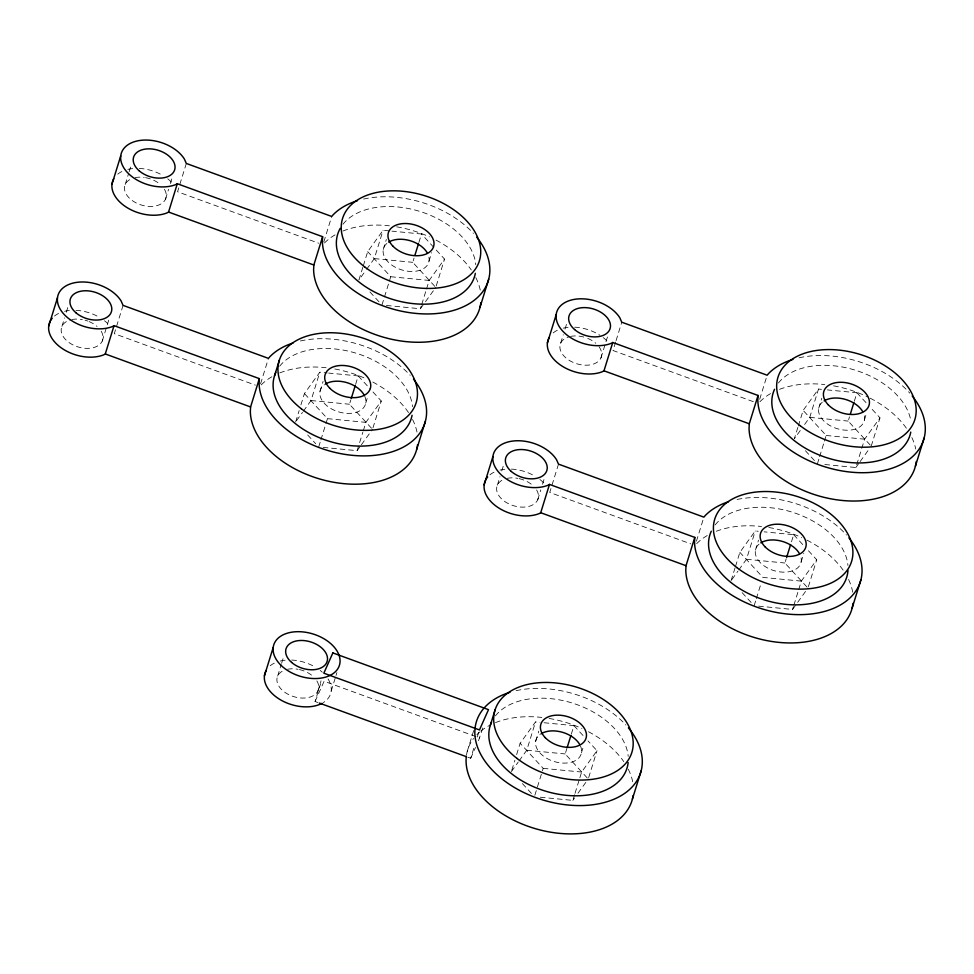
<?xml version="1.0" encoding="UTF-8"?>
<svg xmlns="http://www.w3.org/2000/svg" width="974" height="974" viewBox="0 0 974 974"><rect width="100%" height="100%" fill="white"/><g stroke="black" fill="none" stroke-linecap="round" stroke-linejoin="round"><path stroke-width="0.73" stroke-dasharray="4.87 3.65" d="M61.934 326.375L64.564 317.889M66.317 312.228L68.07 306.567M125.208 184.451L128.714 173.129M129.152 171.716L131.344 164.63M102.258 341.083L109.271 318.425M123.065 305.373L114.299 333.68L255.395 385.132M165.519 199.159L168.587 189.248M170.34 183.587L172.532 176.501M186.326 163.449L177.56 191.756L318.668 243.208M260.557 383.853L268.447 358.371M323.818 241.929L331.708 216.447M295.658 421.888L299.164 410.565M300.917 404.904L304.424 393.569L319.813 372.214L327.203 372.932M303.352 411.211L311.047 400.533L319.813 372.214M319.996 391.402L323.088 381.394M362.876 267.217L358.931 279.964L365.761 270.468M363.314 265.805L367.697 251.645L383.074 230.29L390.464 231.008M366.626 269.287L374.308 258.597L383.074 230.29M318.705 446.956L320.458 441.295M320.896 439.883L327.471 418.65L304.424 393.569M383.257 249.478L386.361 239.47M371.508 428.231L349.471 404.247L350.786 399.997M355.607 384.426L358.237 375.927L328.676 373.079M381.966 305.032L388.979 282.387M389.417 280.975L390.732 276.726L367.697 251.645M277.651 676.078L281.157 664.755M281.596 663.343L283.787 656.257M365.713 403.175L367.928 396.028M434.781 286.307L412.733 262.323L414.047 258.073M418.869 242.502L421.498 234.004L391.938 231.142M323.137 447.395L357.129 450.682L362.827 432.273M363.265 430.861L365.895 422.363L381.272 401.008L371.264 390.111M372.957 427.903L381.272 401.008M428.974 261.251L431.64 252.668M386.41 305.459L420.403 308.758L421.279 305.921M421.718 304.509L426.088 290.349M426.527 288.937L429.157 280.439L444.546 259.084L421.498 234.004M436.218 285.979L444.546 259.084M317.974 690.785L321.043 680.875M317.926 702.546L315.065 701.511L321.639 680.278M331.209 691.029L335.592 676.869M336.03 675.457L336.907 672.62M497.373 485.137L500.003 476.639M501.756 470.978L503.948 463.904M560.647 343.213L563.276 334.715M565.03 329.054L567.221 321.98M537.697 499.832L540.765 489.934M542.518 484.261L544.709 477.187M467.216 751.49L473.79 730.256M558.504 464.135L549.738 492.442L690.846 543.894M467.837 757.212L470.698 758.247L474.642 745.512M477.272 737.014L479.464 729.94M478.526 740.678L483.676 725.228M600.958 357.908L607.971 335.263M615.641 342.02L613.011 350.518L754.107 401.958M616.079 340.608L621.765 322.199M511.813 770.178L514.881 760.268M516.634 754.606L520.14 743.272L535.53 721.917L539.961 722.343M519.069 760.913L526.764 750.236L535.53 721.917M535.712 741.104L538.805 731.097M534.86 795.247L543.188 768.352L520.14 743.272M587.225 777.934L565.188 753.949L566.941 748.288M571.324 734.128L573.954 725.63L541.434 722.489M581.429 752.878L583.645 745.731M540.339 797.231L572.846 800.385L574.599 794.723M575.037 793.299L579.42 779.151M579.859 777.727L581.612 772.065L597.001 750.711L587.979 740.897M588.673 777.605L597.001 750.711M696.434 541.203L703.447 518.545M759.696 399.279L766.708 376.621M731.097 580.65L735.041 567.903M735.48 566.491L739.863 552.331L755.252 530.976L758.21 531.256M738.791 569.96L746.486 559.283L755.252 530.976M755.434 550.164L758.527 540.156M797.876 427.391L794.37 438.714L801.212 429.23M798.315 425.979L803.136 410.407L818.513 389.052L821.472 389.332M804.621 424.481L809.747 417.359L818.513 389.052M754.144 605.718L755.897 600.057M756.335 598.645L760.718 584.485M818.696 408.24L821.8 398.232M806.947 586.993L784.91 563.009L786.225 558.759M791.485 541.775L793.676 534.689L764.115 531.828M817.417 463.794L819.171 458.133M819.609 456.721L823.992 442.561M824.43 441.149L826.171 435.475L803.136 410.407M801.152 561.937L803.806 553.354M870.22 445.069L848.184 421.085L849.498 416.835M854.308 401.264L856.937 392.766L827.389 389.904M758.576 606.145L792.568 609.444L793.445 606.607M793.883 605.195L798.266 591.035M798.704 589.623L801.334 581.125L816.723 559.77L807.702 549.957M808.396 586.665L816.723 559.77M864.425 420.013L866.629 412.854M824.808 464.513L855.842 467.508L864.608 439.201L879.985 417.846L870.963 408.033M871.219 446.153L879.985 417.846M315.065 701.511L324.111 681.228L479.732 737.975M470.698 758.247L475.519 747.435M296.522 420.695L302.5 412.392M420.403 308.758L424.676 302.817M425.528 301.636L435.78 287.391M357.129 450.682L360.55 445.934M361.403 444.753L372.518 429.327M511.374 771.591L518.217 762.094M572.846 800.385L574.563 798.01M577.972 793.262L588.235 779.03M731.961 579.457L737.939 571.154M855.842 467.508L859.263 462.772M860.115 461.579L868.662 449.708M792.568 609.444L796.842 603.503M797.694 602.322L807.957 588.077M374.308 258.597L412.733 262.323M390.732 276.726L429.157 280.439M809.747 417.359L848.184 421.085M826.171 435.475L864.608 439.201M311.047 400.533L349.471 404.247M327.471 418.65L365.895 422.363M746.486 559.283L784.91 563.009M801.334 581.125L762.91 577.412L739.863 552.331M526.764 750.236L565.188 753.949M543.188 768.352L581.612 772.065M856.937 392.766L866.957 403.674M805.388 450.706L815.408 461.615M793.676 534.689L803.696 545.598M742.127 592.642L751.137 602.456M369.95 291.957L378.971 301.77M358.237 375.927L370.254 389.016M307.687 434.964L315.698 443.694M573.954 725.63L583.974 736.539M522.405 783.583L533.423 795.575M599.059 346.805A21.489 13.819 17.2 0 1 591.462 364.629A21.489 13.819 17.2 0 1 563.021 354.938A21.489 13.819 17.2 0 1 569.376 336.675M570.545 336.407A21.489 13.819 17.2 0 1 586.458 337.893M587.748 338.392A21.489 13.819 17.2 0 1 595.771 343.262M553.183 332.901A34.394 22.11 17.2 0 1 559.027 329.516M563.276 328.153A34.394 22.11 17.2 0 1 569.035 327.252M574.672 327.179A34.394 22.11 17.2 0 1 599.753 335.153M603.198 337.601A34.394 22.11 17.2 0 1 608.397 342.507M799.082 357.799A85.98 55.262 17.2 0 1 909.753 393.106M759.915 401.751A85.98 55.262 17.2 0 1 770.58 393.581M779.541 389.344A85.98 55.262 17.2 0 1 824.795 384.56M833.549 385.826A85.98 55.262 17.2 0 1 867.542 396.881M870.184 398.196A85.98 55.262 17.2 0 1 906.745 428.73M911.859 437.557A85.98 55.262 17.2 0 1 915.73 449.051M778.409 383.013A71.626 46.034 17.2 0 1 852.932 369.475A71.626 46.034 17.2 0 1 910.885 420.999M864.364 415.922A23.644 15.194 17.2 0 1 835.814 428.231A23.644 15.194 17.2 0 1 823.152 401.532M164.436 189.285A21.489 13.819 17.2 0 1 156.157 205.843A21.489 13.819 17.2 0 1 128.799 197.576A21.489 13.819 17.2 0 1 130.735 179.106M135.106 177.645A21.489 13.819 17.2 0 1 144.237 177.438M145.601 177.658A21.489 13.819 17.2 0 1 160.333 184.5M117.744 174.139A34.394 22.11 17.2 0 1 123.588 170.754M127.838 169.403A34.394 22.11 17.2 0 1 133.596 168.502M139.233 168.417A34.394 22.11 17.2 0 1 163.096 175.649M167.759 178.839A34.394 22.11 17.2 0 1 172.946 183.745M363.631 199.049A85.98 55.262 17.2 0 1 473.449 233.395M324.476 242.989A85.98 55.262 17.2 0 1 336.371 234.137M342.982 231.021A85.98 55.262 17.2 0 1 389.357 225.798M396.649 226.82A85.98 55.262 17.2 0 1 429.424 236.865M436.048 240.115A85.98 55.262 17.2 0 1 471.306 269.981M475.799 277.529A85.98 55.262 17.2 0 1 480.523 291.555M342.97 224.251A71.626 46.034 17.2 0 1 419.295 211.248A71.626 46.034 17.2 0 1 475.762 264.758M428.925 257.16A23.644 15.194 17.2 0 1 400.375 269.469A23.644 15.194 17.2 0 1 387.713 242.77M101.174 331.209A21.489 13.819 17.2 0 1 91.69 348.01A21.489 13.819 17.2 0 1 63.992 337.698A21.489 13.819 17.2 0 1 70.664 319.849M71.832 319.569A21.489 13.819 17.2 0 1 82.34 319.582M85.067 320.202A21.489 13.819 17.2 0 1 87.745 321.055M89.048 321.566A21.489 13.819 17.2 0 1 97.071 326.436M54.471 316.063A34.394 22.11 17.2 0 1 60.315 312.678M64.576 311.327A34.394 22.11 17.2 0 1 70.335 310.426M75.96 310.341A34.394 22.11 17.2 0 1 99.835 317.573M104.486 320.763A34.394 22.11 17.2 0 1 107.554 323.417M300.369 340.973A85.98 55.262 17.2 0 1 410.188 375.319M261.215 384.913A85.98 55.262 17.2 0 1 273.11 376.061M279.721 372.945A85.98 55.262 17.2 0 1 326.083 367.722M334.837 369A85.98 55.262 17.2 0 1 364.8 378.18M372.774 382.039A85.98 55.262 17.2 0 1 408.873 413.146M412.538 419.453A85.98 55.262 17.2 0 1 417.018 432.213M279.696 366.175A71.626 46.034 17.2 0 1 356.021 353.185A71.626 46.034 17.2 0 1 412.489 406.682M364.751 396.284A23.644 15.194 17.2 0 1 339.074 412.026A23.644 15.194 17.2 0 1 324.452 384.693M536.613 489.971A21.489 13.819 17.2 0 1 528.322 506.529A21.489 13.819 17.2 0 1 500.965 498.262A21.489 13.819 17.2 0 1 502.901 479.792M507.271 478.331A21.489 13.819 17.2 0 1 517.778 478.344M519.142 478.624A21.489 13.819 17.2 0 1 532.51 485.186M489.91 474.825A34.394 22.11 17.2 0 1 495.766 471.44M500.015 470.089A34.394 22.11 17.2 0 1 507.162 469.091M511.411 469.103A34.394 22.11 17.2 0 1 535.274 476.335M539.925 479.525A34.394 22.11 17.2 0 1 545.123 484.431M737.074 499.455A85.98 55.262 17.2 0 1 846.479 535.03M696.654 543.675A85.98 55.262 17.2 0 1 707.307 535.517M716.28 531.268A85.98 55.262 17.2 0 1 761.522 526.484M768.815 527.506A85.98 55.262 17.2 0 1 801.602 537.551M806.91 540.12A85.98 55.262 17.2 0 1 843.484 570.654M848.597 579.481A85.98 55.262 17.2 0 1 852.688 592.241M715.135 524.937A71.626 46.034 17.2 0 1 791.472 511.934A71.626 46.034 17.2 0 1 847.928 565.444M801.091 557.846A23.644 15.194 17.2 0 1 772.54 570.155A23.644 15.194 17.2 0 1 759.89 543.455M495.413 715.878A71.626 46.034 17.2 0 1 571.75 702.875A71.626 46.034 17.2 0 1 628.206 756.384M580.467 745.987A23.644 15.194 17.2 0 1 554.79 761.729A23.644 15.194 17.2 0 1 540.168 734.396M466.485 755.045A85.98 55.262 17.2 0 1 473.608 738.45M476.931 734.615A85.98 55.262 17.2 0 1 479.78 731.949M480.803 731.097A85.98 55.262 17.2 0 1 488.826 725.764M495.437 722.647A85.98 55.262 17.2 0 1 541.8 717.424M549.092 718.447A85.98 55.262 17.2 0 1 581.88 728.491M588.491 731.742A85.98 55.262 17.2 0 1 623.762 761.607M628.254 769.156A85.98 55.262 17.2 0 1 633.161 784.447M516.086 690.676A85.98 55.262 17.2 0 1 625.905 725.021M316.891 680.911A21.489 13.819 17.2 0 1 308.6 697.469A21.489 13.819 17.2 0 1 281.243 689.202A21.489 13.819 17.2 0 1 283.178 670.733M287.549 669.272A21.489 13.819 17.2 0 1 298.056 669.284M299.42 669.564A21.489 13.819 17.2 0 1 312.788 676.126M328.031 678.927A34.394 22.11 17.2 0 1 323.307 702.607M270.188 665.766A34.394 22.11 17.2 0 1 276.044 662.381M280.293 661.029A34.394 22.11 17.2 0 1 287.44 660.043M291.676 660.043A34.394 22.11 17.2 0 1 315.552 667.275M320.202 670.465A34.394 22.11 17.2 0 1 322.297 672.218"/><path stroke-width="1.46" d="M293.064 342.97A85.98 55.262 17.2 0 0 269.981 356.606L268.447 358.371L123.065 305.373L121.08 300.905A34.394 22.11 17.2 0 0 73.829 282.898A34.394 22.11 17.2 0 0 63.602 313.847A34.394 22.11 17.2 0 0 112.631 326.473L114.043 325.657L259.352 378.63L250.586 406.949L250.342 411.454A85.98 55.262 17.2 0 0 331.136 481.789A85.98 55.262 17.2 0 0 417.566 444.655M259.352 378.63L259.108 383.135A85.98 55.262 17.2 0 0 366.614 455.856A85.98 55.262 17.2 0 0 413.487 379.166M357.507 200.668A85.98 55.262 17.2 0 0 333.242 214.682L331.708 216.447L186.326 163.449L184.354 158.981A34.394 22.11 17.2 0 0 137.103 140.974A34.394 22.11 17.2 0 0 126.876 171.923A34.394 22.11 17.2 0 0 175.904 184.536L177.305 183.733L322.613 236.706L313.847 265.013L313.616 269.53A85.98 55.262 17.2 0 0 394.409 339.865A85.98 55.262 17.2 0 0 480.839 302.731M322.613 236.706L322.382 241.211A85.98 55.262 17.2 0 0 429.875 313.92A85.98 55.262 17.2 0 0 476.761 237.23M728.503 501.732A85.98 55.262 17.2 0 0 705.419 515.368L703.885 517.133L558.504 464.135L556.519 459.667A34.394 22.11 17.2 0 0 509.28 441.66A34.394 22.11 17.2 0 0 499.041 472.609A34.394 22.11 17.2 0 0 548.082 485.222L549.482 484.407L694.791 537.392L686.025 565.699L685.793 570.204A85.98 55.262 17.2 0 0 766.587 640.551A85.98 55.262 17.2 0 0 853.017 603.417M694.791 537.392L694.547 541.897A85.98 55.262 17.2 0 0 802.052 614.606A85.98 55.262 17.2 0 0 848.938 537.916M792.946 359.43A85.98 55.262 17.2 0 0 768.681 373.432L767.147 375.209L621.765 322.199L619.793 317.743A34.394 22.11 17.2 0 0 572.542 299.724A34.394 22.11 17.2 0 0 562.315 330.685A34.394 22.11 17.2 0 0 611.343 343.298L612.756 342.483L758.052 395.468L749.286 423.775L749.055 428.28A85.98 55.262 17.2 0 0 829.848 498.627A85.98 55.262 17.2 0 0 916.278 461.493M758.052 395.468L757.821 399.973A85.98 55.262 17.2 0 0 865.326 472.682A85.98 55.262 17.2 0 0 912.2 395.992M48.7 326.132L57.466 297.825M111.973 184.208L120.727 155.889M52.243 318.23A34.394 22.11 17.2 0 0 61.374 347.949A34.394 22.11 17.2 0 0 103.877 354.779L105.277 353.964L114.043 325.657M113.775 178.729A34.394 22.11 17.2 0 0 126.413 207.206A34.394 22.11 17.2 0 0 167.138 212.856L168.551 212.04L177.305 183.733M274.522 375.818L279.392 360.088M264.417 675.834L273.183 647.527M351.224 398.585L355.169 385.838M414.924 255.237L418.43 243.914M416.677 449.416L425.443 421.109M479.951 307.492L488.704 279.173M484.139 484.894L492.905 456.575M547.412 342.97L556.178 314.651M487.682 476.98A34.394 22.11 17.2 0 0 496.825 506.699A34.394 22.11 17.2 0 0 539.316 513.542L540.716 512.726L549.482 484.407M490.251 725.52L495.109 709.79M549.214 337.479A34.394 22.11 17.2 0 0 561.852 365.968A34.394 22.11 17.2 0 0 602.577 371.618L603.99 370.802L612.756 342.483M567.379 746.875L570.886 735.54M632.394 799.118L641.16 770.799M786.663 557.347L790.608 544.6M850.375 413.999L853.869 402.676M852.116 608.178L860.882 579.859M915.39 466.254L924.156 437.935M168.551 212.04L313.847 265.013M603.99 370.802L749.286 423.775M105.277 353.964L250.586 406.949M540.716 512.726L686.025 565.699M319.35 703.07L466.412 756.688M910.775 432.091A71.626 46.034 17.2 0 1 827.486 457.963A71.626 46.034 17.2 0 1 774.549 389.283M824.101 400.898A23.644 15.194 17.2 0 1 862.757 411.722M475.336 273.329A71.626 46.034 17.2 0 1 390.27 298.628A71.626 46.034 17.2 0 1 340.218 228.354M388.663 242.136A23.644 15.194 17.2 0 1 427.306 252.96M412.075 415.253A71.626 46.034 17.2 0 1 328.786 441.125A71.626 46.034 17.2 0 1 275.837 372.445M325.389 384.073A23.644 15.194 17.2 0 1 364.045 394.884M847.977 570.399A71.626 46.034 17.2 0 1 766.915 600.69A71.626 46.034 17.2 0 1 711.288 531.207M760.828 542.822A23.644 15.194 17.2 0 1 799.484 553.646M628.145 762.557A71.626 46.034 17.2 0 1 546.292 791.375A71.626 46.034 17.2 0 1 491.566 722.148M541.106 733.763A23.644 15.194 17.2 0 1 579.761 744.586M633.124 795.563A85.98 55.262 17.2 0 1 542.299 830.505A85.98 55.262 17.2 0 1 466.327 756.25M628.413 727.895A85.98 55.262 17.2 0 1 605.584 802.162A85.98 55.262 17.2 0 1 489.825 767.378A85.98 55.262 17.2 0 1 509.962 692.295M322.126 703.289A34.394 22.11 17.2 0 1 280.329 699.734A34.394 22.11 17.2 0 1 266.231 670.356M332.864 652.921L323.831 673.192L479.464 729.94L488.498 709.656L332.864 652.921M574.599 329.553A21.489 13.819 17.2 0 0 609.724 329.602A21.489 13.819 17.2 0 0 584.376 307.601A21.489 13.819 17.2 0 0 574.599 329.553M800.08 425.626A71.626 46.034 17.2 0 0 914.756 419.867A71.626 46.034 17.2 0 0 824.454 349.69A71.626 46.034 17.2 0 0 800.08 425.626M828.29 404.843A23.644 15.194 17.2 0 0 867.785 407.96A23.644 15.194 17.2 0 0 843.204 382.38A23.644 15.194 17.2 0 0 828.29 404.843M139.16 170.791A21.489 13.819 17.2 0 0 174.285 170.84A21.489 13.819 17.2 0 0 148.937 148.839A21.489 13.819 17.2 0 0 139.16 170.791M364.641 266.864A71.626 46.034 17.2 0 0 479.318 261.105A71.626 46.034 17.2 0 0 389.016 190.941A71.626 46.034 17.2 0 0 364.641 266.864M392.851 246.081A23.644 15.194 17.2 0 0 432.346 249.198A23.644 15.194 17.2 0 0 407.765 223.618A23.644 15.194 17.2 0 0 392.851 246.081M75.887 312.715A21.489 13.819 17.2 0 0 111.024 312.764A21.489 13.819 17.2 0 0 85.675 290.763A21.489 13.819 17.2 0 0 75.887 312.715M301.368 408.788A71.626 46.034 17.2 0 0 416.044 403.029A71.626 46.034 17.2 0 0 325.742 332.864A71.626 46.034 17.2 0 0 301.368 408.788M329.589 388.005A23.644 15.194 17.2 0 0 369.085 391.134A23.644 15.194 17.2 0 0 344.504 365.554A23.644 15.194 17.2 0 0 329.589 388.005M511.326 471.477A21.489 13.819 17.2 0 0 546.463 471.526A21.489 13.819 17.2 0 0 521.114 449.525A21.489 13.819 17.2 0 0 511.326 471.477M736.819 567.55A71.626 46.034 17.2 0 0 851.483 561.791A71.626 46.034 17.2 0 0 761.181 491.627A71.626 46.034 17.2 0 0 736.819 567.55M765.028 546.767A23.644 15.194 17.2 0 0 804.524 549.884A23.644 15.194 17.2 0 0 779.943 524.304A23.644 15.194 17.2 0 0 765.028 546.767M517.097 758.49A71.626 46.034 17.2 0 0 631.761 752.732A71.626 46.034 17.2 0 0 541.459 682.567A71.626 46.034 17.2 0 0 517.097 758.49M545.306 737.708A23.644 15.194 17.2 0 0 584.802 740.824A23.644 15.194 17.2 0 0 560.22 715.245A23.644 15.194 17.2 0 0 545.306 737.708M281.121 665.425A34.394 22.11 17.2 0 0 338.161 668.201A34.394 22.11 17.2 0 0 300.442 631.736A34.394 22.11 17.2 0 0 281.121 665.425M291.603 662.417A21.489 13.819 17.2 0 0 326.74 662.466A21.489 13.819 17.2 0 0 301.392 640.466A21.489 13.819 17.2 0 0 291.603 662.417"/></g></svg>
